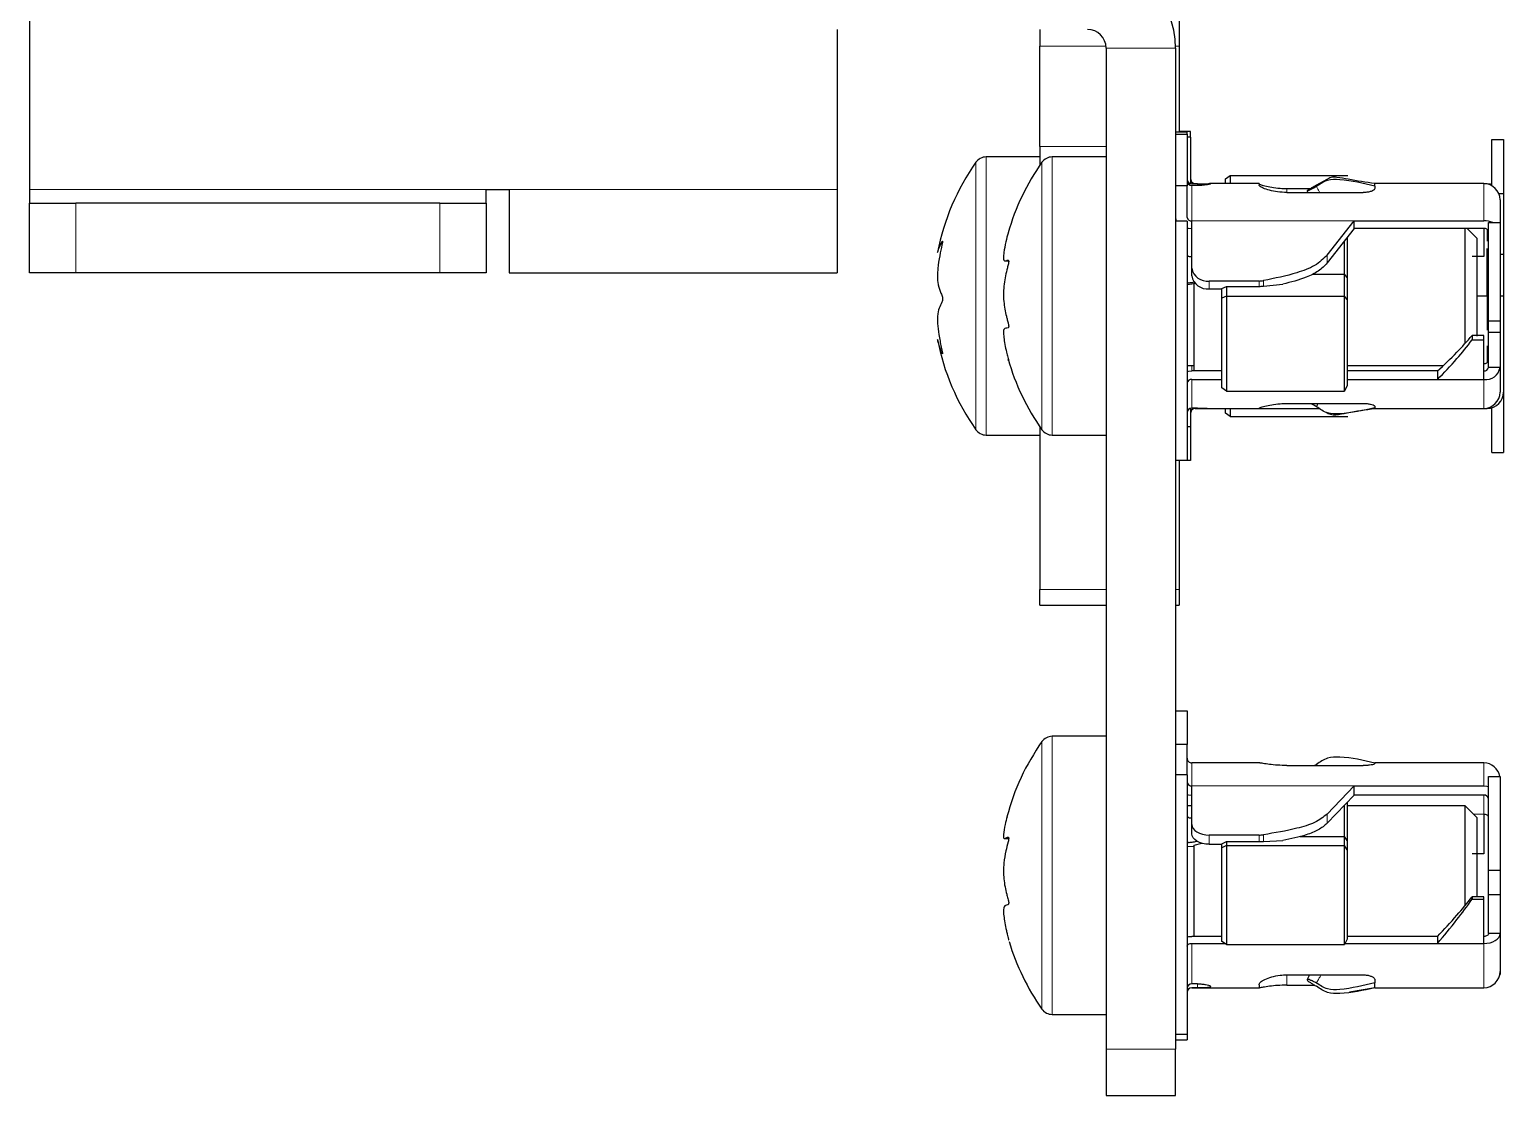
# Model space of a CAD drawing. Header units: millimetres. Extents: x -1052 to 1235, y -90 to 1990.
# Drawn here: x -103 to -39.4, y -89.7 to -43.7 of the extents above; entities that cross this region are included whole.
import ezdxf

# ---------------------------------------------------------------- set-up
doc = ezdxf.new("R2010")
doc.units = ezdxf.units.MM

msp = doc.modelspace()

# ---------------------------------------------------------------- linework, layer by layer
at = {"color": 7, "linetype": 'Continuous', "lineweight": 25}
for p, q in [((-103.025, -37.237), (-103.025, -50.637)), ((-53.425, -39.843), (-53.425, -44.46)), ((-68.175, -43.737), (-68.175, -50.637)), ((-59.425, -43.737), (-59.425, -44.46)), ((-59.425, -48.79), (-59.425, -44.46)), ((-53.425, -44.46), (-53.425, -48.159)), ((-56.575, -44.537), (-56.575, -87.737)), ((-53.575, -44.537), (-53.575, -87.737)), ((-53.575, -48.159), (-53.075, -48.159)), ((-53.575, -48.255), (-53.075, -48.255)), ((-52.925, -48.137), (-53.425, -48.137)), ((-53.075, -48.255), (-53.075, -48.159)), ((-53.075, -48.255), (-53.075, -50.484)), ((-52.925, -48.379), (-52.925, -48.137)), ((-59.425, -48.79), (-59.425, -49.586)), ((-52.925, -48.379), (-53.075, -48.379)), ((-52.925, -48.379), (-52.925, -50.396)), ((-39.925, -48.479), (-39.425, -48.479)), ((-39.925, -50.481), (-39.925, -48.479)), ((-39.425, -48.479), (-39.425, -50.821)), ((-59.425, -49.237), (-61.751, -49.237)), ((-56.575, -49.237), (-58.901, -49.237)), ((-51.425, -50.186), (-51.225, -50.044)), ((-51.425, -50.387), (-51.425, -50.186)), ((-51.225, -50.044), (-51.225, -50.387)), ((-51.225, -50.044), (-46.141, -50.044)), ((-47.047, -50.208), (-47.499, -50.458)), ((-103.025, -50.637), (-103.025, -51.237)), ((-83.325, -51.237), (-83.325, -50.637)), ((-83.325, -50.637), (-82.325, -50.637)), ((-82.325, -50.637), (-82.325, -54.237)), ((-68.175, -50.637), (-68.175, -54.237)), ((-53.075, -50.484), (-53.575, -50.484)), ((-53.075, -51.856), (-53.075, -50.484)), ((-52.625, -50.402), (-52.875, -50.402)), ((-52.625, -50.468), (-52.875, -50.468)), ((-52.725, -50.402), (-52.725, -50.387)), ((-52.725, -50.387), (-52.666, -50.387)), ((-49.975, -50.387), (-52.108, -50.387)), ((-52.075, -50.39), (-52.075, -50.398)), ((-49.975, -50.387), (-49.975, -50.442)), ((-48.775, -50.599), (-47.744, -50.599)), ((-48.775, -50.772), (-45.475, -50.772)), ((-47.903, -50.709), (-47.903, -50.707)), ((-47.902, -50.709), (-47.868, -50.772)), ((-40.275, -50.387), (-44.975, -50.387)), ((-44.975, -50.501), (-44.975, -50.387)), ((-44.975, -50.501), (-44.975, -50.6)), ((-40.275, -50.387), (-40.125, -50.387)), ((-39.628, -50.821), (-39.425, -50.821)), ((-39.425, -50.821), (-39.425, -53.431)), ((-103.025, -54.237), (-103.025, -51.237)), ((-103.025, -51.237), (-101.025, -51.237)), ((-85.325, -51.237), (-101.025, -51.237)), ((-85.325, -51.237), (-83.325, -51.237)), ((-83.325, -51.237), (-83.325, -54.237)), ((-39.575, -51.087), (-39.575, -52.069)), ((-53.075, -52.011), (-53.575, -52.011)), ((-53.075, -52.011), (-53.075, -62.315)), ((-52.875, -54.033), (-52.875, -51.99)), ((-47.03, -53.476), (-45.875, -51.99)), ((-45.875, -52.325), (-45.875, -51.99)), ((-45.875, -51.99), (-40.275, -51.99)), ((-40.075, -52.069), (-39.575, -52.069)), ((-40.075, -56.316), (-40.075, -52.069)), ((-39.575, -52.069), (-39.575, -56.316)), ((-45.875, -52.325), (-47.03, -53.811)), ((-46.175, -52.711), (-46.175, -54.442)), ((-40.275, -52.325), (-45.875, -52.325)), ((-41.075, -52.587), (-41.075, -52.325)), ((-41.075, -57.281), (-41.075, -52.587)), ((-40.575, -52.737), (-40.987, -52.325)), ((-40.575, -52.737), (-40.575, -53.029)), ((-46.291, -54.288), (-46.291, -52.86)), ((-40.575, -53.029), (-40.575, -56.967)), ((-60.926, -53.721), (-60.78, -53.721)), ((-52.875, -54.368), (-52.875, -54.033)), ((-40.275, -53.538), (-40.775, -53.538)), ((-39.575, -53.431), (-39.425, -53.431)), ((-39.425, -53.431), (-39.425, -55.237)), ((-101.025, -54.237), (-103.025, -54.237)), ((-85.325, -54.237), (-101.025, -54.237)), ((-83.325, -54.237), (-85.325, -54.237)), ((-82.325, -54.237), (-68.175, -54.237)), ((-52.775, -54.689), (-52.731, -54.678)), ((-52.775, -58.469), (-52.775, -54.689)), ((-49.974, -54.591), (-52.125, -54.591)), ((-47.667, -54.288), (-46.291, -54.288)), ((-46.291, -55.248), (-46.291, -54.288)), ((-46.175, -54.442), (-46.291, -54.288)), ((-46.175, -54.442), (-46.175, -55.393)), ((-53.075, -54.741), (-52.775, -54.704)), ((-52.125, -54.925), (-51.575, -54.925)), ((-51.575, -54.912), (-51.375, -54.823)), ((-51.575, -55.332), (-51.575, -54.912)), ((-51.375, -55.248), (-51.575, -55.332)), ((-51.575, -59.202), (-51.575, -55.332)), ((-51.375, -54.823), (-51.375, -55.248)), ((-51.375, -54.823), (-49.974, -54.823)), ((-51.375, -55.248), (-51.375, -59.338)), ((-51.375, -55.248), (-46.291, -55.248)), ((-49.779, -54.813), (-48.94, -54.728)), ((-46.291, -59.338), (-46.291, -55.248)), ((-46.175, -55.393), (-46.291, -55.248)), ((-40.575, -55.237), (-40.125, -55.237)), ((-40.125, -55.237), (-40.075, -55.237)), ((-39.575, -55.237), (-39.425, -55.237)), ((-39.425, -55.237), (-39.425, -59.387)), ((-46.175, -55.393), (-46.175, -59.103)), ((-40.075, -56.316), (-39.575, -56.316)), ((-40.075, -56.804), (-40.075, -56.316)), ((-39.575, -56.316), (-39.575, -56.804)), ((-40.775, -56.935), (-40.775, -57.13)), ((-40.275, -56.935), (-40.775, -56.935)), ((-40.775, -57.13), (-40.275, -57.13)), ((-40.275, -57.13), (-40.275, -56.935)), ((-40.075, -56.804), (-39.575, -56.804)), ((-40.075, -58.32), (-40.075, -56.804)), ((-39.575, -56.804), (-39.575, -58.32)), ((-53.075, -58.237), (-52.775, -58.237)), ((-51.575, -58.469), (-52.875, -58.469)), ((-46.175, -58.237), (-42.033, -58.237)), ((-42.275, -58.469), (-46.175, -58.469)), ((-42.275, -58.469), (-42.275, -58.84)), ((-39.575, -58.32), (-40.075, -58.32)), ((-39.575, -58.32), (-39.575, -59.387)), ((-52.875, -58.84), (-51.575, -58.84)), ((-46.175, -59.103), (-46.291, -59.338)), ((-46.175, -58.84), (-42.275, -58.84)), ((-42.275, -58.84), (-40.275, -58.84)), ((-51.375, -59.338), (-51.575, -59.202)), ((-51.375, -59.338), (-46.291, -59.338)), ((-39.425, -59.387), (-39.425, -61.995)), ((-52.925, -60.078), (-52.925, -60.87)), ((-52.625, -60.072), (-52.875, -60.072)), ((-52.725, -60.087), (-52.108, -60.087)), ((-52.108, -60.087), (-49.975, -60.087)), ((-51.425, -60.287), (-51.425, -60.087)), ((-51.225, -60.43), (-51.425, -60.287)), ((-51.225, -60.087), (-51.225, -60.43)), ((-49.975, -60.081), (-49.975, -60.087)), ((-49.975, -60.087), (-47.371, -60.087)), ((-48.775, -59.874), (-45.475, -59.874)), ((-44.975, -59.996), (-44.975, -60.056)), ((-44.975, -60.087), (-44.975, -60.056)), ((-44.975, -60.087), (-40.275, -60.087)), ((-40.275, -60.087), (-40.125, -60.087)), ((-39.925, -61.995), (-39.925, -60.058)), ((-59.425, -60.888), (-59.425, -67.907)), ((-53.075, -60.87), (-52.925, -60.87)), ((-52.925, -60.87), (-52.925, -62.337)), ((-51.225, -60.43), (-46.141, -60.43)), ((-61.751, -61.237), (-59.425, -61.237)), ((-58.901, -61.237), (-56.575, -61.237)), ((-53.575, -62.315), (-53.075, -62.315)), ((-53.425, -62.315), (-53.425, -67.907)), ((-39.925, -61.995), (-39.425, -61.995)), ((-52.925, -62.337), (-53.425, -62.337)), ((-59.425, -68.577), (-59.425, -67.907)), ((-53.425, -67.907), (-53.425, -68.577)), ((-59.425, -68.577), (-56.575, -68.577)), ((-53.575, -68.577), (-53.425, -68.577)), ((-53.575, -73.137), (-53.075, -73.137)), ((-53.075, -73.137), (-53.075, -74.588)), ((-56.575, -74.237), (-58.901, -74.237)), ((-53.075, -74.588), (-53.575, -74.588)), ((-53.075, -75.894), (-53.075, -74.588)), ((-52.581, -75.387), (-52.875, -75.387)), ((-49.956, -75.387), (-52.581, -75.387)), ((-48.775, -75.498), (-45.475, -75.498)), ((-40.275, -75.387), (-44.975, -75.387)), ((-44.975, -75.389), (-44.975, -75.387)), ((-44.975, -75.389), (-44.975, -75.417)), ((-53.075, -75.894), (-53.575, -75.894)), ((-53.075, -75.894), (-53.075, -87.088)), ((-40.075, -75.966), (-39.575, -75.966)), ((-40.075, -80.014), (-40.075, -75.966)), ((-39.575, -75.966), (-39.575, -80.014)), ((-52.875, -78.044), (-52.875, -76.378)), ((-47.03, -77.59), (-45.875, -76.378)), ((-45.875, -76.776), (-47.03, -77.988)), ((-45.875, -76.776), (-45.875, -76.378)), ((-45.875, -76.378), (-40.275, -76.378)), ((-40.275, -76.776), (-45.875, -76.776)), ((-52.875, -77.237), (-53.075, -77.237)), ((-46.291, -78.554), (-46.291, -77.212)), ((-46.175, -77.091), (-46.175, -78.738)), ((-41.075, -77.237), (-46.175, -77.237)), ((-40.575, -77.737), (-41.075, -77.237)), ((-41.075, -79.979), (-41.075, -77.237)), ((-52.875, -78.442), (-52.875, -78.044)), ((-40.575, -77.737), (-40.575, -80.022)), ((-60.952, -78.648), (-60.776, -78.648)), ((-52.775, -78.936), (-52.435, -78.853)), ((-49.974, -78.499), (-52.125, -78.499)), ((-51.575, -78.88), (-51.375, -78.774)), ((-51.375, -78.774), (-51.375, -78.949)), ((-51.375, -78.774), (-49.974, -78.774)), ((-49.779, -78.771), (-48.94, -78.735)), ((-48.203, -78.554), (-46.291, -78.554)), ((-46.291, -78.949), (-46.291, -78.554)), ((-46.175, -78.738), (-46.291, -78.554)), ((-46.175, -78.738), (-46.175, -79.129)), ((-53.075, -78.989), (-52.775, -78.97)), ((-52.775, -82.872), (-52.775, -78.936)), ((-52.125, -78.896), (-51.575, -78.896)), ((-51.575, -79.053), (-51.575, -78.88)), ((-51.375, -78.949), (-51.575, -79.053)), ((-51.575, -83.089), (-51.575, -79.053)), ((-51.375, -78.949), (-51.375, -83.215)), ((-51.375, -78.949), (-46.291, -78.949)), ((-46.291, -83.215), (-46.291, -78.949)), ((-46.175, -79.129), (-46.291, -78.949)), ((-46.175, -79.129), (-46.175, -82.997)), ((-40.275, -79.311), (-40.775, -79.311)), ((-41.075, -81.544), (-41.075, -79.979)), ((-40.575, -80.022), (-40.575, -81.176)), ((-40.075, -80.014), (-39.575, -80.014)), ((-40.075, -81.064), (-40.075, -80.014)), ((-39.575, -80.014), (-39.575, -81.064)), ((-40.775, -81.163), (-40.775, -81.269)), ((-40.275, -81.163), (-40.775, -81.163)), ((-40.775, -81.269), (-40.275, -81.269)), ((-40.275, -81.269), (-40.275, -81.163)), ((-40.075, -81.064), (-39.575, -81.064)), ((-40.075, -82.751), (-40.075, -81.064)), ((-39.575, -81.064), (-39.575, -82.751)), ((-51.575, -82.872), (-52.875, -82.872)), ((-52.875, -83.175), (-51.438, -83.175)), ((-51.375, -83.215), (-51.575, -83.089)), ((-51.375, -83.215), (-46.291, -83.215)), ((-46.175, -82.997), (-46.291, -83.215)), ((-46.27, -83.175), (-42.275, -83.175)), ((-42.275, -82.872), (-46.175, -82.872)), ((-42.275, -82.872), (-42.275, -83.175)), ((-42.275, -83.175), (-40.275, -83.175)), ((-39.575, -82.751), (-40.075, -82.751)), ((-39.575, -82.751), (-39.575, -84.387)), ((-48.775, -84.531), (-45.475, -84.531)), ((-47.793, -84.531), (-47.902, -84.724)), ((-39.586, -84.508), (-39.575, -84.508)), ((-39.575, -84.387), (-39.575, -84.508)), ((-52.625, -84.917), (-52.875, -84.917)), ((-52.875, -85.087), (-52.581, -85.087)), ((-52.625, -85.087), (-52.875, -85.087)), ((-52.581, -85.087), (-49.956, -85.087)), ((-52.075, -85.031), (-52.075, -85.053)), ((-49.975, -84.955), (-49.975, -85.084)), ((-48.775, -84.976), (-47.579, -84.976)), ((-47.903, -84.734), (-47.903, -84.728)), ((-46.067, -85.264), (-44.975, -85.076)), ((-44.975, -84.74), (-44.975, -84.87)), ((-44.975, -85.087), (-44.975, -84.87)), ((-44.975, -85.087), (-40.275, -85.087)), ((-58.901, -86.237), (-56.575, -86.237)), ((-53.575, -87.088), (-53.075, -87.088)), ((-53.075, -87.088), (-53.075, -87.337)), ((-56.575, -87.737), (-56.575, -89.737)), ((-53.575, -87.337), (-53.075, -87.337)), ((-53.575, -89.737), (-53.575, -87.737)), ((-56.575, -89.737), (-53.575, -89.737))]:
    msp.add_line(p, q, dxfattribs=at)
at = {"color": 8, "linetype": 'Continuous', "lineweight": 18}
for p, q in [((-59.425, -44.46), (-56.579, -44.46)), ((-53.576, -44.46), (-53.425, -44.46)), ((-56.575, -44.537), (-53.575, -44.537)), ((-56.575, -48.79), (-59.425, -48.79)), ((-62.192, -49.471), (-62.192, -49.465)), ((-62.192, -61.009), (-62.192, -49.471)), ((-61.751, -49.243), (-61.751, -49.237)), ((-61.751, -61.237), (-61.751, -49.243)), ((-59.342, -61.009), (-59.342, -49.465)), ((-58.901, -61.237), (-58.901, -49.237)), ((-103.025, -50.637), (-83.325, -50.637)), ((-82.325, -50.637), (-68.175, -50.637)), ((-52.875, -50.468), (-52.875, -51.99)), ((-52.625, -50.468), (-52.625, -50.402)), ((-48.775, -50.599), (-48.775, -50.772)), ((-40.275, -51.99), (-40.275, -50.387)), ((-101.025, -51.237), (-101.025, -54.237)), ((-85.325, -54.237), (-85.325, -51.237)), ((-52.875, -51.99), (-45.875, -51.99)), ((-40.125, -52.878), (-40.125, -52.37)), ((-47.03, -53.811), (-47.03, -53.476)), ((-52.125, -54.591), (-52.125, -54.925)), ((-49.974, -54.823), (-49.974, -54.591)), ((-49.779, -54.571), (-49.779, -54.813)), ((-40.125, -56.718), (-40.125, -55.237)), ((-40.125, -58.103), (-40.125, -57.392)), ((-52.875, -58.237), (-52.875, -58.469)), ((-40.275, -58.469), (-40.275, -58.149)), ((-52.875, -58.84), (-52.875, -60.072)), ((-40.275, -60.087), (-40.275, -58.84)), ((-52.725, -60.072), (-52.725, -60.087)), ((-40.125, -60.087), (-40.125, -60.071)), ((-59.425, -67.907), (-56.575, -67.907)), ((-53.575, -67.907), (-53.425, -67.907)), ((-58.901, -86.237), (-58.901, -74.237)), ((-59.342, -86.009), (-59.342, -74.465)), ((-52.875, -75.387), (-52.875, -76.378)), ((-47.499, -75.452), (-47.472, -75.498)), ((-40.275, -76.378), (-40.275, -75.387)), ((-52.875, -76.378), (-45.875, -76.378)), ((-40.275, -77.602), (-40.275, -76.776)), ((-47.03, -77.988), (-47.03, -77.59)), ((-40.275, -77.602), (-40.711, -77.602)), ((-52.125, -78.499), (-52.125, -78.896)), ((-49.974, -78.774), (-49.974, -78.499)), ((-49.779, -78.483), (-49.779, -78.771)), ((-52.875, -83.175), (-52.875, -84.917)), ((-40.275, -85.087), (-40.275, -83.175)), ((-48.775, -84.531), (-48.775, -84.976)), ((-52.625, -85.087), (-52.625, -84.917)), ((-53.575, -87.737), (-56.575, -87.737))]:
    msp.add_line(p, q, dxfattribs=at)
at = {"color": 7, "linetype": 'Continuous', "lineweight": 25, "flags": 128}
for points in [[(-40.125, -50.387), (-39.989, -50.4), (-39.925, -50.416)], [(-53.575, -51.856), (-53.562, -51.948), (-53.536, -52.011)], [(-53.075, -52.305), (-53.012, -52.316), (-52.875, -52.325)], [(-53.075, -58.49), (-53.012, -58.479), (-52.875, -58.469)], [(-53.075, -76.753), (-53.012, -76.765), (-52.875, -76.776)], [(-40.275, -76.378), (-40.139, -76.389), (-40.075, -76.401)], [(-52.875, -78.044), (-52.861, -78.133), (-52.818, -78.218), (-52.749, -78.297), (-52.656, -78.365), (-52.542, -78.422), (-52.412, -78.464), (-52.272, -78.49), (-52.125, -78.499)], [(-40.075, -77.723), (-40.079, -77.699), (-40.09, -77.676), (-40.109, -77.655), (-40.134, -77.637), (-40.164, -77.622), (-40.199, -77.611), (-40.236, -77.604), (-40.275, -77.602)], [(-52.125, -78.896), (-52.272, -78.888), (-52.412, -78.862), (-52.542, -78.82), (-52.656, -78.763), (-52.749, -78.694), (-52.818, -78.616), (-52.861, -78.531), (-52.875, -78.442)], [(-53.075, -82.89), (-53.012, -82.88), (-52.875, -82.872)], [(-53.075, -83.296), (-53.071, -83.273), (-53.06, -83.25), (-53.042, -83.229), (-53.017, -83.211), (-52.986, -83.195), (-52.952, -83.184), (-52.914, -83.177), (-52.875, -83.175)], [(-40.275, -83.175), (-40.139, -83.167), (-40.007, -83.143), (-39.886, -83.104), (-39.78, -83.051), (-39.693, -82.987), (-39.629, -82.913), (-39.589, -82.834), (-39.575, -82.751)], [(-40.075, -82.751), (-40.079, -82.775), (-40.09, -82.797), (-40.109, -82.818), (-40.134, -82.837), (-40.164, -82.852), (-40.199, -82.863), (-40.236, -82.87), (-40.275, -82.872)]]:
    msp.add_lwpolyline(points, dxfattribs=at)
at = {"color": 7, "linetype": 'Continuous', "lineweight": 25}
for centre, radius, start, end in [((-57.375, -44.537), 3.8, 360, 90), ((-57.375, -44.537), 0.8, 0, 90), ((-54.025, -55.237), 10, 144.74847, 169.13664), ((-61.751, -49.777), 0.54, 90, 144.74847), ((-51.175, -55.237), 10, 144.74847, 164.2164), ((-58.901, -49.777), 0.54, 90, 144.74847), ((-52.876, -50.202), 0.2, 180.08935, 270.08907), ((-52.725, -50.187), 0.2, 180, 270), ((-52.877, -50.269), 0.198, 180.48602, 270.47792), ((-40.275, -51.087), 0.7, 360, 90), ((-52.903, -51.815), 0.177, 193.44863, 278.95624), ((-40.268, -52.952), 0.962, 66.6447, 90.4317), ((-40.248, -52.5), 0.177, 13.44863, 98.95624), ((-52.209, -53.92), 0.676, 189.63694, 277.14426), ((-52.209, -54.255), 0.676, 189.63694, 277.14426), ((-49.974, -53.595), 0.996, 269.96573, 281.24283), ((-54.025, -55.237), 10, 190.82426, 215.25153), ((-51.175, -55.237), 10, 195.76708, 215.25153), ((-40.248, -57.974), 0.177, 261.04376, 346.55137), ((-40.253, -58.29), 0.18, 262.85574, 350.36306), ((-40.197, -58.214), 0.63, 262.85574, 350.36306), ((-52.898, -59.019), 0.18, 82.85574, 170.36306), ((-40.275, -59.387), 0.7, 270, 360), ((-40.125, -59.387), 0.7, 270, 0), ((-52.876, -60.271), 0.2, 89.91093, 179.91065), ((-52.725, -60.287), 0.2, 90, 180), ((-61.751, -60.697), 0.54, 215.25153, 270), ((-58.901, -60.697), 0.54, 215.25153, 270), ((-58.901, -74.777), 0.54, 90, 144.74847), ((-51.175, -80.237), 10, 144.74847, 165.35216), ((-52.875, -75.187), 0.2, 180.0002, 270.0002), ((-40.275, -76.087), 0.7, 9.94909, 90), ((-52.894, -76.196), 0.183, 187.23659, 275.7518), ((-40.257, -76.958), 0.183, 7.23659, 95.7518), ((-49.973, -77.284), 1.214, 269.96029, 279.18959), ((-51.175, -80.237), 10, 196.54426, 215.25153), ((-40.275, -84.387), 0.7, 270, 360), ((-52.879, -85.113), 0.197, 88.99664, 178.9602), ((-52.875, -85.287), 0.2, 89.9998, 179.9998), ((-58.901, -85.697), 0.54, 215.25153, 270)]:
    msp.add_arc(centre, radius, start, end, dxfattribs=at)
for centre, ratio in [((-49.974, -54.555), 0.356453), ((-49.974, -78.664), 0.14648)]:
    msp.add_ellipse(centre, major_axis=(0.75, 0), ratio=ratio, start_param=4.712389, end_param=4.975032, dxfattribs=at)
for points, knots in [([(-44.975, -50.501), (-45.474, -50.379), (-46.145, -50.214), (-47.04, -50.202), (-47.344, -50.407), (-47.499, -50.512)], [0, 0, 0, 0, 0.5876932, 0.7908183, 1, 1, 1, 1]), ([(-44.975, -50.387), (-45.362, -50.33), (-45.924, -50.248), (-46.532, -50.12), (-46.864, -50.103), (-47.005, -50.183), (-47.075, -50.224)], [0, 0, 0, 0, 0.53039, 0.769058, 0.884473, 1, 1, 1, 1]), ([(-52.625, -50.402), (-52.563, -50.401), (-52.44, -50.4), (-52.275, -50.394), (-52.151, -50.388), (-52.085, -50.386), (-52.078, -50.389), (-52.075, -50.39)], [0, 0, 0, 0, 0.214393, 0.428789, 0.643061, 0.856854, 1, 1, 1, 1]), ([(-52.075, -50.398), (-52.081, -50.403), (-52.093, -50.413), (-52.187, -50.435), (-52.326, -50.454), (-52.481, -50.466), (-52.584, -50.467), (-52.625, -50.468)], [0, 0, 0, 0, 0.214305, 0.42865, 0.642279, 0.856223, 1, 1, 1, 1]), ([(-49.975, -50.392), (-49.963, -50.402), (-49.938, -50.421), (-49.738, -50.485), (-49.441, -50.549), (-49.102, -50.592), (-48.872, -50.597), (-48.775, -50.599)], [0, 0, 0, 0, 0.212833, 0.42585, 0.635542, 0.846587, 1, 1, 1, 1]), ([(-48.775, -50.772), (-48.91, -50.766), (-49.18, -50.756), (-49.539, -50.679), (-49.809, -50.583), (-49.954, -50.496), (-49.969, -50.458), (-49.975, -50.442)], [0, 0, 0, 0, 0.2132377, 0.4264897, 0.6391595, 0.8495978, 1, 1, 1, 1]), ([(-47.499, -50.458), (-47.548, -50.485), (-47.645, -50.54), (-47.77, -50.614), (-47.86, -50.671), (-47.899, -50.699), (-47.902, -50.705), (-47.903, -50.707)], [0, 0, 0, 0, 0.225867, 0.451734, 0.677598, 0.903479, 1, 1, 1, 1]), ([(-47.903, -50.709), (-47.898, -50.709), (-47.888, -50.71), (-47.813, -50.676), (-47.702, -50.62), (-47.589, -50.561), (-47.52, -50.523), (-47.499, -50.512)], [0, 0, 0, 0, 0.225883, 0.451767, 0.67765, 0.903524, 1, 1, 1, 1]), ([(-44.975, -50.6), (-44.981, -50.617), (-44.992, -50.651), (-45.077, -50.703), (-45.204, -50.745), (-45.344, -50.768), (-45.438, -50.771), (-45.475, -50.772)], [0, 0, 0, 0, 0.2143729, 0.4287785, 0.6425919, 0.8566662, 1, 1, 1, 1]), ([(-60.797, -52.513), (-60.798, -52.518), (-60.83, -52.626), (-60.91, -52.944), (-60.979, -53.314), (-61.006, -53.597), (-60.981, -53.75), (-60.902, -53.713), (-60.819, -53.691), (-60.789, -53.699), (-60.778, -53.72), (-60.775, -53.741), (-60.775, -53.765), (-60.779, -53.801), (-60.797, -53.894), (-60.877, -54.199), (-60.963, -54.58), (-61.006, -55.091), (-60.987, -55.596), (-60.914, -55.96), (-60.842, -56.24), (-60.814, -56.344), (-60.795, -56.422), (-60.782, -56.48), (-60.776, -56.524), (-60.776, -56.542), (-60.775, -56.55)], [0, 0, 0, 0, 0.00365, 0.077461, 0.171814, 0.228586, 0.285766, 0.416114, 0.454923, 0.474397, 0.482246, 0.486516, 0.490821, 0.495681, 0.504404, 0.537695, 0.669138, 0.731239, 0.794134, 0.916194, 0.946326, 0.965487, 0.978097, 0.99078, 0.995843, 1, 1, 1, 1]), ([(-40.275, -52.325), (-40.275, -52.481), (-40.275, -52.84), (-40.275, -53.286), (-40.275, -53.538)], [0, 0, 0, 0, 0.433451, 1, 1, 1, 1]), ([(-63.846, -53.355), (-63.846, -53.361), (-63.848, -53.38), (-63.786, -53.193), (-63.706, -52.991), (-63.648, -52.882), (-63.632, -52.863), (-63.626, -52.866), (-63.625, -52.877), (-63.627, -52.899), (-63.635, -52.95), (-63.68, -53.154), (-63.762, -53.52), (-63.832, -53.976), (-63.856, -54.381), (-63.832, -54.74), (-63.759, -54.979), (-63.678, -55.162), (-63.641, -55.262), (-63.629, -55.317), (-63.625, -55.347), (-63.625, -55.372), (-63.627, -55.4), (-63.638, -55.451), (-63.694, -55.587), (-63.786, -55.748), (-63.852, -56.033), (-63.849, -56.457), (-63.791, -56.924), (-63.713, -57.308), (-63.655, -57.567), (-63.634, -57.661), (-63.626, -57.709), (-63.625, -57.725), (-63.627, -57.732), (-63.634, -57.729), (-63.676, -57.65), (-63.757, -57.433), (-63.83, -57.192), (-63.842, -57.136), (-63.846, -57.117)], [0, 0, 0, 0, 0.031606, 0.08599, 0.146926, 0.162165, 0.169821, 0.172902, 0.176017, 0.178677, 0.182699, 0.194136, 0.245481, 0.30493, 0.341521, 0.378321, 0.450036, 0.485425, 0.500034, 0.504619, 0.507564, 0.510071, 0.512573, 0.517012, 0.53072, 0.594642, 0.659092, 0.697147, 0.750509, 0.809821, 0.823325, 0.836953, 0.840019, 0.842585, 0.845154, 0.849068, 0.859852, 0.907936, 0.969401, 1, 1, 1, 1]), ([(-40.125, -55.237), (-40.125, -54.842), (-40.125, -54.138), (-40.125, -53.478), (-40.125, -53.187)], [0, 0, 0, 0, 0.559866, 1, 1, 1, 1]), ([(-53.075, -53.472), (-53.074, -53.477), (-53.072, -53.488), (-53.055, -53.504), (-53.019, -53.522), (-52.948, -53.532), (-52.9, -53.54), (-52.875, -53.544)], [0, 0, 0, 0, 0.1953018, 0.3775407, 0.5389091, 0.7613833, 1, 1, 1, 1]), ([(-47.03, -53.476), (-47.199, -53.636), (-47.55, -53.967), (-48.532, -54.317), (-49.295, -54.473), (-49.779, -54.571)], [0, 0, 0, 0, 0.254027, 0.526591, 1, 1, 1, 1]), ([(-47.03, -53.811), (-47.15, -53.934), (-47.395, -54.184), (-48.059, -54.5), (-48.599, -54.64), (-48.94, -54.728)], [0, 0, 0, 0, 0.261809, 0.533628, 1, 1, 1, 1]), ([(-53.075, -54.635), (-53.074, -54.64), (-53.072, -54.65), (-53.055, -54.661), (-53.017, -54.669), (-52.941, -54.662), (-52.859, -54.652), (-52.802, -54.638), (-52.772, -54.63)], [0, 0, 0, 0, 0.146813, 0.283805, 0.40511, 0.587871, 0.783158, 1, 1, 1, 1]), ([(-60.775, -56.55), (-60.776, -56.557), (-60.776, -56.574), (-60.785, -56.602), (-60.827, -56.638), (-60.908, -56.62), (-60.978, -56.648), (-61.006, -56.779), (-60.984, -57.107), (-60.907, -57.514), (-60.826, -57.844), (-60.794, -57.965), (-60.78, -58.016), (-60.776, -58.033), (-60.775, -58.037), (-60.777, -58.029), (-60.785, -58.005), (-60.793, -57.976), (-60.798, -57.957)], [0, 0, 0, 0, 0.008099, 0.019489, 0.051051, 0.192127, 0.359973, 0.466272, 0.57344, 0.807079, 0.883862, 0.922338, 0.941681, 0.950032, 0.95847, 0.965715, 0.978482, 1, 1, 1, 1]), ([(-42.275, -58.469), (-41.995, -58.213), (-41.495, -57.755), (-40.995, -57.186), (-40.775, -56.935)], [0, 0, 0, 0, 0.559868, 1, 1, 1, 1]), ([(-42.275, -58.84), (-41.995, -58.551), (-41.495, -58.035), (-40.995, -57.407), (-40.775, -57.13)], [0, 0, 0, 0, 0.559911, 1, 1, 1, 1]), ([(-40.275, -58.84), (-40.275, -58.551), (-40.275, -58.035), (-40.275, -57.407), (-40.275, -57.13)], [0, 0, 0, 0, 0.559866, 1, 1, 1, 1]), ([(-52.625, -60.072), (-52.563, -60.072), (-52.439, -60.073), (-52.276, -60.08), (-52.157, -60.086), (-52.123, -60.086), (-52.108, -60.086)], [0, 0, 0, 0, 0.268337, 0.536678, 0.804865, 1, 1, 1, 1]), ([(-49.975, -60.081), (-49.963, -60.072), (-49.938, -60.052), (-49.738, -59.989), (-49.441, -59.924), (-49.102, -59.881), (-48.872, -59.876), (-48.775, -59.874)], [0, 0, 0, 0, 0.2128333, 0.4258501, 0.6355415, 0.8465873, 1, 1, 1, 1]), ([(-47.499, -60.016), (-47.548, -59.988), (-47.639, -59.938), (-47.711, -59.894), (-47.744, -59.874)], [0, 0, 0, 0, 0.54387, 1, 1, 1, 1]), ([(-44.975, -60.056), (-45.474, -60.175), (-46.145, -60.335), (-47.04, -60.331), (-47.344, -60.122), (-47.499, -60.016)], [0, 0, 0, 0, 0.587693, 0.790818, 1, 1, 1, 1]), ([(-47.075, -60.25), (-47.015, -60.285), (-46.926, -60.336), (-46.781, -60.367), (-46.546, -60.358), (-45.945, -60.224), (-45.375, -60.143), (-44.975, -60.087)], [0, 0, 0, 0, 0.113251, 0.16898, 0.224646, 0.455828, 1, 1, 1, 1]), ([(-45.475, -59.874), (-45.419, -59.876), (-45.307, -59.879), (-45.157, -59.904), (-45.044, -59.937), (-44.984, -59.97), (-44.978, -59.989), (-44.975, -59.996)], [0, 0, 0, 0, 0.214445, 0.428893, 0.643239, 0.857188, 1, 1, 1, 1]), ([(-48.775, -75.498), (-48.91, -75.495), (-49.18, -75.489), (-49.54, -75.449), (-49.806, -75.409), (-49.938, -75.386), (-49.952, -75.388), (-49.956, -75.389)], [0, 0, 0, 0, 0.234814, 0.469643, 0.703831, 0.935562, 1, 1, 1, 1]), ([(-47.579, -75.498), (-47.573, -75.494), (-47.548, -75.479), (-47.52, -75.463), (-47.499, -75.452)], [0, 0, 0, 0, 0.235419, 1, 1, 1, 1]), ([(-44.975, -75.389), (-45.474, -75.273), (-46.145, -75.118), (-47.04, -75.134), (-47.344, -75.345), (-47.499, -75.452)], [0, 0, 0, 0, 0.587693, 0.790818, 1, 1, 1, 1]), ([(-44.975, -75.417), (-44.981, -75.424), (-44.992, -75.437), (-45.077, -75.462), (-45.204, -75.483), (-45.344, -75.496), (-45.438, -75.497), (-45.475, -75.498)], [0, 0, 0, 0, 0.214373, 0.428779, 0.642592, 0.856666, 1, 1, 1, 1]), ([(-47.03, -77.59), (-47.199, -77.72), (-47.55, -77.99), (-48.532, -78.275), (-49.295, -78.402), (-49.779, -78.483)], [0, 0, 0, 0, 0.254027, 0.526591, 1, 1, 1, 1]), ([(-60.846, -77.706), (-60.875, -77.818), (-60.946, -78.091), (-61.002, -78.452), (-60.999, -78.649), (-60.941, -78.658), (-60.863, -78.6), (-60.805, -78.584), (-60.784, -78.587), (-60.776, -78.615), (-60.775, -78.634), (-60.777, -78.661), (-60.784, -78.714), (-60.826, -78.899), (-60.908, -79.215), (-60.979, -79.629), (-61.006, -80.053), (-60.981, -80.54), (-60.902, -80.904), (-60.819, -81.202), (-60.789, -81.317), (-60.778, -81.379), (-60.775, -81.412), (-60.775, -81.437), (-60.779, -81.462), (-60.797, -81.5), (-60.877, -81.531), (-60.963, -81.536), (-61.006, -81.701), (-60.987, -82.05), (-60.914, -82.451), (-60.842, -82.762), (-60.814, -82.872), (-60.795, -82.948), (-60.782, -82.995), (-60.776, -83.021), (-60.776, -83.025), (-60.775, -83.026)], [0, 0, 0, 0, 0.046233, 0.113467, 0.153166, 0.208832, 0.270707, 0.284793, 0.299011, 0.302209, 0.304886, 0.307566, 0.311648, 0.322899, 0.373059, 0.43718, 0.475761, 0.514619, 0.603202, 0.629576, 0.64281, 0.648144, 0.651045, 0.653971, 0.657274, 0.663202, 0.685826, 0.775152, 0.817355, 0.860097, 0.943047, 0.963524, 0.976545, 0.985115, 0.993735, 0.997175, 1, 1, 1, 1]), ([(-53.075, -77.665), (-53.074, -77.674), (-53.072, -77.691), (-53.055, -77.717), (-53.019, -77.743), (-52.948, -77.754), (-52.9, -77.762), (-52.875, -77.766)], [0, 0, 0, 0, 0.195302, 0.377541, 0.538909, 0.761383, 1, 1, 1, 1]), ([(-47.03, -77.988), (-47.15, -78.088), (-47.395, -78.292), (-48.059, -78.549), (-48.599, -78.663), (-48.94, -78.735)], [0, 0, 0, 0, 0.261809, 0.533628, 1, 1, 1, 1]), ([(-40.275, -77.602), (-40.275, -77.899), (-40.275, -78.43), (-40.275, -79.042), (-40.275, -79.311)], [0, 0, 0, 0, 0.5597848, 1, 1, 1, 1]), ([(-53.075, -78.753), (-53.074, -78.762), (-53.072, -78.778), (-53.055, -78.799), (-53.017, -78.817), (-52.941, -78.812), (-52.822, -78.799), (-52.728, -78.776), (-52.66, -78.76)], [0, 0, 0, 0, 0.115696, 0.223653, 0.319247, 0.463273, 0.617169, 1, 1, 1, 1]), ([(-42.275, -82.872), (-41.995, -82.575), (-41.495, -82.044), (-40.995, -81.432), (-40.775, -81.163)], [0, 0, 0, 0, 0.559868, 1, 1, 1, 1]), ([(-42.275, -83.175), (-41.995, -82.841), (-41.495, -82.244), (-40.995, -81.567), (-40.775, -81.269)], [0, 0, 0, 0, 0.559911, 1, 1, 1, 1]), ([(-40.275, -83.175), (-40.275, -82.841), (-40.275, -82.244), (-40.275, -81.567), (-40.275, -81.269)], [0, 0, 0, 0, 0.559866, 1, 1, 1, 1]), ([(-49.975, -84.955), (-49.963, -84.921), (-49.938, -84.852), (-49.738, -84.723), (-49.441, -84.611), (-49.102, -84.541), (-48.872, -84.534), (-48.775, -84.531)], [0, 0, 0, 0, 0.212833, 0.42585, 0.635542, 0.846587, 1, 1, 1, 1]), ([(-45.475, -84.531), (-45.419, -84.533), (-45.307, -84.538), (-45.157, -84.578), (-45.044, -84.633), (-44.984, -84.691), (-44.978, -84.726), (-44.975, -84.74)], [0, 0, 0, 0, 0.2144453, 0.4288931, 0.6432387, 0.8571881, 1, 1, 1, 1]), ([(-52.625, -84.917), (-52.563, -84.919), (-52.44, -84.922), (-52.275, -84.946), (-52.151, -84.978), (-52.085, -85.008), (-52.078, -85.024), (-52.075, -85.031)], [0, 0, 0, 0, 0.214393, 0.428789, 0.643061, 0.856854, 1, 1, 1, 1]), ([(-52.075, -85.053), (-52.081, -85.06), (-52.093, -85.073), (-52.187, -85.083), (-52.326, -85.086), (-52.481, -85.087), (-52.584, -85.087), (-52.625, -85.087)], [0, 0, 0, 0, 0.2143054, 0.4286504, 0.6422794, 0.8562229, 1, 1, 1, 1]), ([(-48.775, -84.976), (-48.91, -84.979), (-49.18, -84.984), (-49.539, -85.024), (-49.809, -85.066), (-49.954, -85.09), (-49.969, -85.085), (-49.975, -85.084)], [0, 0, 0, 0, 0.2132377, 0.4264897, 0.6391595, 0.8495978, 1, 1, 1, 1]), ([(-47.499, -84.883), (-47.548, -84.858), (-47.645, -84.807), (-47.77, -84.752), (-47.86, -84.72), (-47.899, -84.717), (-47.902, -84.726), (-47.903, -84.728)], [0, 0, 0, 0, 0.225867, 0.451734, 0.677598, 0.903479, 1, 1, 1, 1]), ([(-47.903, -84.734), (-47.898, -84.744), (-47.888, -84.764), (-47.813, -84.826), (-47.702, -84.902), (-47.589, -84.971), (-47.52, -85.01), (-47.499, -85.022)], [0, 0, 0, 0, 0.2258834, 0.4517668, 0.6776501, 0.9035238, 1, 1, 1, 1]), ([(-44.975, -84.87), (-45.474, -84.994), (-46.145, -85.161), (-47.04, -85.186), (-47.344, -84.985), (-47.499, -84.883)], [0, 0, 0, 0, 0.5876932, 0.7908183, 1, 1, 1, 1]), ([(-44.975, -85.084), (-45.474, -85.2), (-46.145, -85.356), (-47.04, -85.339), (-47.344, -85.129), (-47.499, -85.022)], [0, 0, 0, 0, 0.587693, 0.790818, 1, 1, 1, 1])]:
    msp.add_open_spline(points, degree=3, knots=knots, dxfattribs=at)
at = {"color": 8, "linetype": 'Continuous', "lineweight": 18}
for points, knots in [([(-47.499, -50.512), (-47.457, -50.585), (-47.408, -50.672), (-47.358, -50.758), (-47.35, -50.772)], [0, 0, 0, 0, 0.842756, 1, 1, 1, 1]), ([(-47.418, -59.874), (-47.429, -59.894), (-47.456, -59.941), (-47.483, -59.988), (-47.499, -60.016)], [0, 0, 0, 0, 0.415393, 1, 1, 1, 1]), ([(-47.295, -84.531), (-47.3, -84.539), (-47.327, -84.584), (-47.379, -84.674), (-47.442, -84.783), (-47.483, -84.855), (-47.499, -84.883)], [0, 0, 0, 0, 0.073986, 0.383014, 0.76733, 1, 1, 1, 1])]:
    msp.add_open_spline(points, degree=3, knots=knots, dxfattribs=at)

doc.saveas('drawing.dxf')
